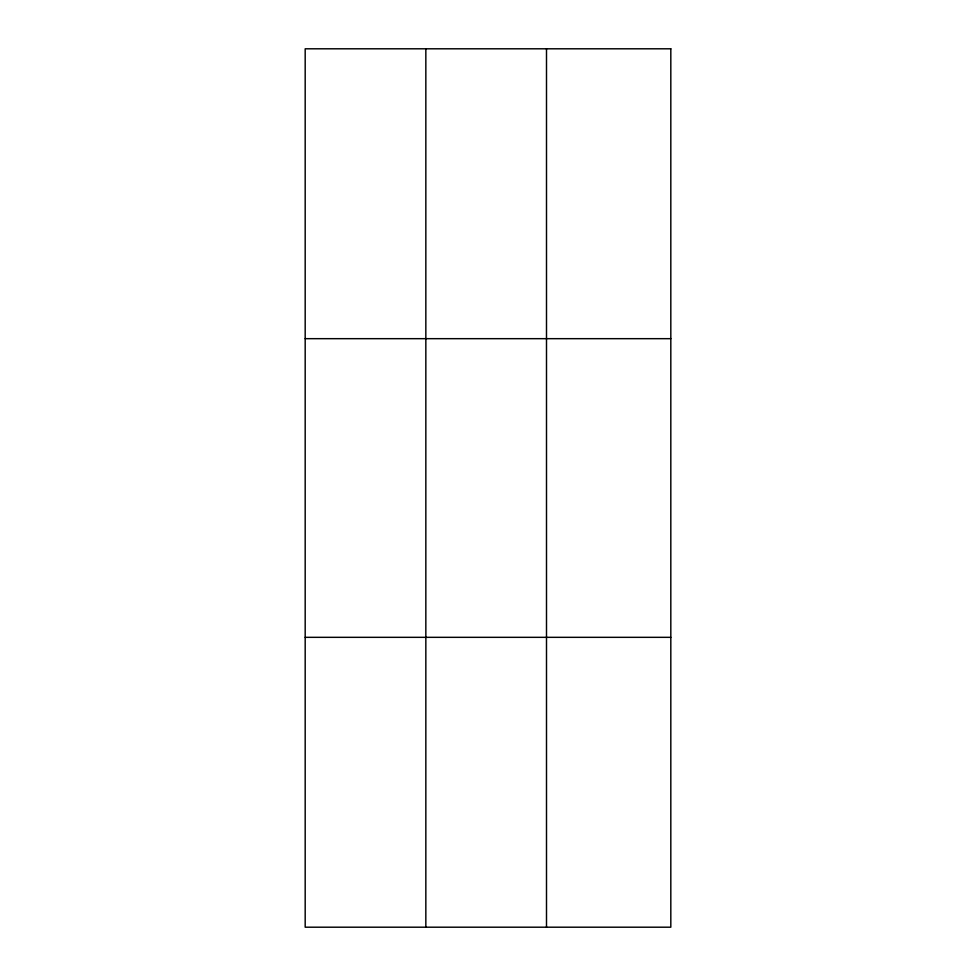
<?xml version="1.0" encoding="UTF-8"?>
<svg xmlns="http://www.w3.org/2000/svg" width="976" height="976" viewBox="0 0 976 976"><rect width="100%" height="100%" fill="white"/><g stroke="black" fill="none" stroke-linecap="round" stroke-linejoin="round"><path stroke-width="1.46" d="M425.841 927.2L425.841 48.8M546.499 927.2L546.499 48.8M305.183 338.672L670.817 338.672M305.183 637.328L670.817 637.328M670.817 48.8L670.817 927.2L305.183 927.2L305.183 48.8L670.817 48.8"/></g></svg>
